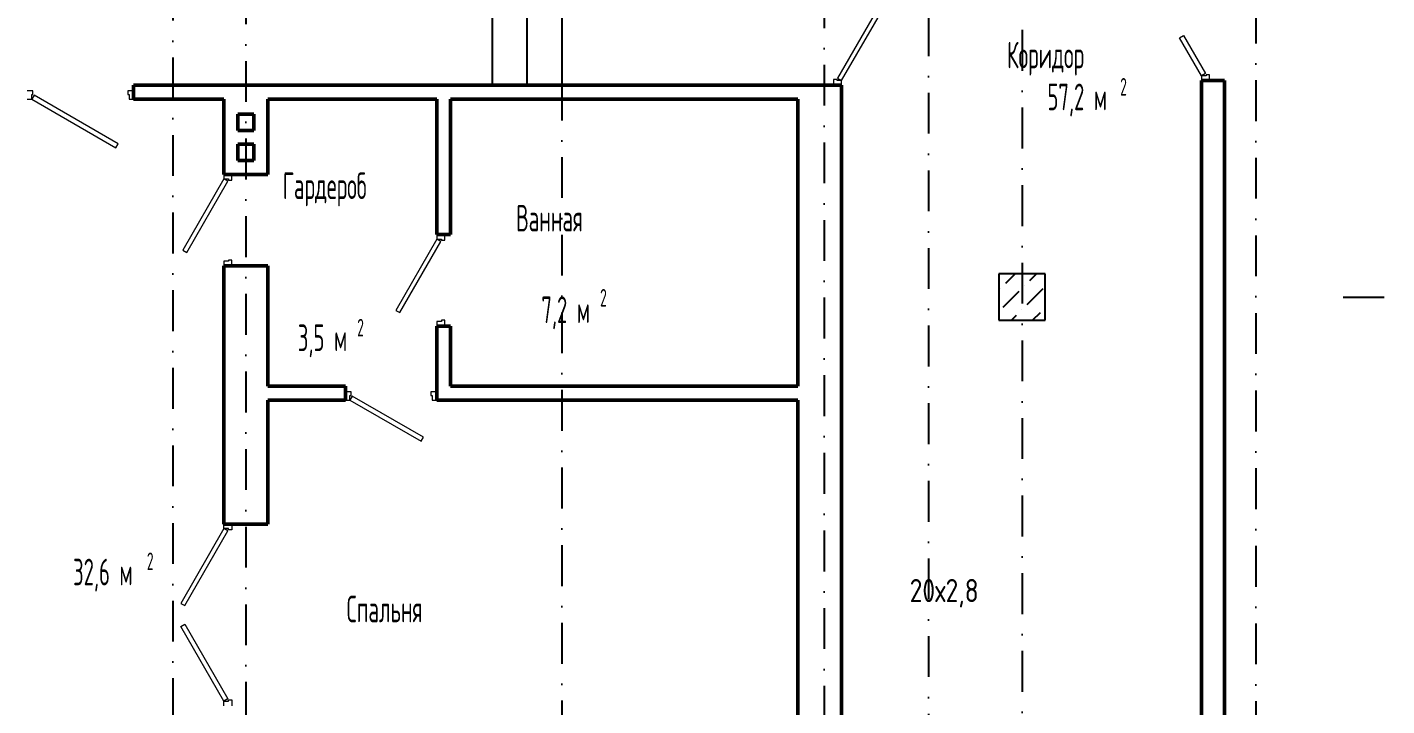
# Model space of a CAD drawing. Extents: x -1560602 to 321118, y -2308202 to -430103.
# Drawn here: x -1504786 to -1493034, y -2280744 to -2274883 of the extents above; entities that cross this region are included whole.
import ezdxf

# ---------------------------------------------------------------- set-up
doc = ezdxf.new("R2010")
doc.units = 0
doc.header["$MEASUREMENT"] = 0
doc.linetypes.add('Dot & Dashed', pattern=[670.277762, 352.777767, -176.388884, 0, -141.111112])
doc.linetypes.add('Штрихпунктирная', pattern=[0.670278, 0.352778, -0.176389, 0, -0.141111])
doc.layers.get('0').update_dxf_attribs({"color": 255, "linetype": 'CONTINUOUS'})
for name, color, linetype, lineweight in [('Вентиляция', 2, 'CONTINUOUS', 50), ('Двери', 4, 'CONTINUOUS', 15), ('стены', 5, 'CONTINUOUS', 50)]:
    doc.layers.add(name, color=color, linetype=linetype, lineweight=lineweight)
for name, color, linetype in [('Колонна', 7, 'CONTINUOUS'), ('колонна нижнего ряда', 1, 'CONTINUOUS'), ('Оси', 253, 'Dot & Dashed'), ('Текст', 7, 'CONTINUOUS')]:
    doc.layers.add(name, color=color, linetype=linetype)
doc.styles.get("Standard").update_dxf_attribs({"font": 'spds.shx', "width": 0.7, "height": 250})

msp = doc.modelspace()

# ---------------------------------------------------------------- linework, layer by layer
at = {"color": 0, "ltscale": 100}
for p, q in [((-1500765.7, -2273683.6), (-1500765.7, -2275383.6)), ((-1500465.7, -2273683.6), (-1500465.7, -2275383.6)), ((-1500165.7, -2273683.6), (-1500165.7, -2275383.6))]:
    msp.add_line(p, q, dxfattribs=at)
at = {"layer": 'Вентиляция', "color": 0, "ltscale": 100}
for p, q in [((-1502965.7, -2275633.6), (-1502825.7, -2275633.6)), ((-1502965.7, -2275773.6), (-1502965.7, -2275633.6)), ((-1502825.7, -2275633.6), (-1502825.7, -2275773.6)), ((-1502825.7, -2275773.6), (-1502965.7, -2275773.6)), ((-1502965.7, -2275893.6), (-1502825.7, -2275893.6)), ((-1502965.7, -2276033.6), (-1502965.7, -2275893.6)), ((-1502825.7, -2275893.6), (-1502825.7, -2276033.6)), ((-1502825.7, -2276033.6), (-1502965.7, -2276033.6))]:
    msp.add_line(p, q, dxfattribs=at)
at = {"layer": 'Двери', "color": 0, "linetype": 'Continuous'}
for p, q in [((-1497304.4, -2274499.1), (-1497780.4, -2275323.6)), ((-1497745.7, -2275343.6), (-1497269.7, -2274519.1)), ((-1494826.2, -2274973.6), (-1494791.6, -2274953.6)), ((-1494635.7, -2275303.6), (-1494826.2, -2274973.6)), ((-1494791.6, -2274953.6), (-1494601.1, -2275283.6)), ((-1497785.7, -2275333.6), (-1497815.7, -2275333.6)), ((-1497815.7, -2275333.6), (-1497815.7, -2275383.6)), ((-1497785.7, -2275343.6), (-1497785.7, -2275333.6)), ((-1497780.4, -2275323.6), (-1497745.7, -2275343.6)), ((-1494601.1, -2275283.6), (-1494635.7, -2275303.6)), ((-1494595.7, -2275303.6), (-1494635.7, -2275303.6)), ((-1494635.7, -2275303.6), (-1494635.7, -2275343.6)), ((-1494565.7, -2275293.6), (-1494595.7, -2275293.6)), ((-1494595.7, -2275293.6), (-1494595.7, -2275303.6)), ((-1494565.7, -2275343.6), (-1494565.7, -2275293.6)), ((-1504735.7, -2275433.6), (-1504785.7, -2275433.6)), ((-1504735.7, -2275463.6), (-1504735.7, -2275433.6)), ((-1503865.7, -2275433.6), (-1503915.7, -2275433.6)), ((-1503915.7, -2275433.6), (-1503915.7, -2275463.6)), ((-1497745.7, -2275343.6), (-1497785.7, -2275343.6)), ((-1497745.7, -2275383.6), (-1497745.7, -2275343.6)), ((-1504785.7, -2275503.6), (-1504745.7, -2275503.6)), ((-1504745.7, -2275503.6), (-1504745.7, -2275463.6)), ((-1504745.7, -2275463.6), (-1504735.7, -2275463.6)), ((-1504725.7, -2275468.9), (-1504745.7, -2275503.6)), ((-1504745.7, -2275503.6), (-1504018.3, -2275923.6)), ((-1503998.3, -2275888.9), (-1504725.7, -2275468.9)), ((-1503915.7, -2275463.6), (-1503905.7, -2275463.6)), ((-1503905.7, -2275463.6), (-1503905.7, -2275503.6)), ((-1503905.7, -2275503.6), (-1503865.7, -2275503.6)), ((-1504018.3, -2275923.6), (-1503998.3, -2275888.9)), ((-1503085.7, -2276153.6), (-1503085.7, -2276193.6)), ((-1503015.7, -2276203.6), (-1503015.7, -2276153.6)), ((-1503085.7, -2276193.6), (-1503440.7, -2276808.4)), ((-1503406.1, -2276828.4), (-1503051.1, -2276213.6)), ((-1503085.7, -2276193.6), (-1503045.7, -2276193.6)), ((-1503051.1, -2276213.6), (-1503085.7, -2276193.6)), ((-1503045.7, -2276193.6), (-1503045.7, -2276203.6)), ((-1503045.7, -2276203.6), (-1503015.7, -2276203.6)), ((-1501245.7, -2276713.6), (-1501600.7, -2277328.4)), ((-1501566.1, -2277348.4), (-1501211.1, -2276733.6)), ((-1501245.7, -2276673.6), (-1501245.7, -2276713.6)), ((-1501245.7, -2276713.6), (-1501205.7, -2276713.6)), ((-1501211.1, -2276733.6), (-1501245.7, -2276713.6)), ((-1501205.7, -2276713.6), (-1501205.7, -2276723.6)), ((-1501205.7, -2276723.6), (-1501175.7, -2276723.6)), ((-1501175.7, -2276723.6), (-1501175.7, -2276673.6)), ((-1503440.7, -2276808.4), (-1503406.1, -2276828.4)), ((-1503045.7, -2276903.6), (-1503085.7, -2276903.6)), ((-1503085.7, -2276903.6), (-1503085.7, -2276943.6)), ((-1503015.7, -2276893.6), (-1503045.7, -2276893.6)), ((-1503045.7, -2276893.6), (-1503045.7, -2276903.6)), ((-1503015.7, -2276943.6), (-1503015.7, -2276893.6)), ((-1501600.7, -2277328.4), (-1501566.1, -2277348.4)), ((-1501205.7, -2277423.6), (-1501245.7, -2277423.6)), ((-1501245.7, -2277423.6), (-1501245.7, -2277463.6)), ((-1501175.7, -2277413.6), (-1501205.7, -2277413.6)), ((-1501205.7, -2277413.6), (-1501205.7, -2277423.6)), ((-1501175.7, -2277463.6), (-1501175.7, -2277413.6)), ((-1501985.7, -2278033.6), (-1502035.7, -2278033.6)), ((-1501985.7, -2278063.6), (-1501985.7, -2278033.6)), ((-1501245.7, -2278033.6), (-1501295.7, -2278033.6)), ((-1501295.7, -2278033.6), (-1501295.7, -2278063.6)), ((-1502035.7, -2278103.6), (-1501995.7, -2278103.6)), ((-1501995.7, -2278103.6), (-1501995.7, -2278063.6)), ((-1501995.7, -2278063.6), (-1501985.7, -2278063.6)), ((-1501975.7, -2278068.9), (-1501995.7, -2278103.6)), ((-1501995.7, -2278103.6), (-1501380.9, -2278458.6)), ((-1501360.9, -2278423.9), (-1501975.7, -2278068.9)), ((-1501295.7, -2278063.6), (-1501285.7, -2278063.6)), ((-1501285.7, -2278063.6), (-1501285.7, -2278103.6)), ((-1501285.7, -2278103.6), (-1501245.7, -2278103.6)), ((-1501380.9, -2278458.6), (-1501360.9, -2278423.9)), ((-1503085.7, -2279213.9), (-1503458.2, -2279859.1)), ((-1503085.7, -2279213.9), (-1503085.7, -2279173.9)), ((-1503045.7, -2279213.9), (-1503085.7, -2279213.9)), ((-1503051.1, -2279233.9), (-1503085.7, -2279213.9)), ((-1503045.7, -2279223.9), (-1503045.7, -2279213.9)), ((-1503015.7, -2279173.9), (-1503015.7, -2279223.9)), ((-1503423.6, -2279879.1), (-1503051.1, -2279233.9)), ((-1503015.7, -2279223.9), (-1503045.7, -2279223.9)), ((-1503458.2, -2279859.1), (-1503423.6, -2279879.1)), ((-1503458.2, -2280058.7), (-1503423.6, -2280038.7)), ((-1503085.7, -2280703.9), (-1503458.2, -2280058.7)), ((-1503423.6, -2280038.7), (-1503051.1, -2280683.9)), ((-1503051.1, -2280683.9), (-1503085.7, -2280703.9)), ((-1503085.7, -2280743.9), (-1503085.7, -2280703.9)), ((-1503085.7, -2280703.9), (-1503045.7, -2280703.9)), ((-1503045.7, -2280703.9), (-1503045.7, -2280693.9)), ((-1503045.7, -2280693.9), (-1503015.7, -2280693.9)), ((-1503015.7, -2280693.9), (-1503015.7, -2280743.9))]:
    msp.add_line(p, q, dxfattribs=at)
at = {"layer": 'Колонна', "color": 0, "linetype": 'Continuous'}
for p, q in [((-1495985.7, -2277013.9), (-1496385.7, -2277013.9)), ((-1496385.7, -2277013.9), (-1496385.7, -2277413.9)), ((-1495985.7, -2277413.9), (-1495985.7, -2277013.9)), ((-1496385.7, -2277413.9), (-1495985.7, -2277413.9))]:
    msp.add_line(p, q, dxfattribs=at)
at = {"layer": 'колонна нижнего ряда', "color": 0, "ltscale": 100}
for p, q in [((-1496326.3, -2277093.8), (-1496246.4, -2277013.9)), ((-1496119.4, -2277070.8), (-1496062.6, -2277013.9)), ((-1496372.2, -2277139.7), (-1496372.2, -2277139.7)), ((-1496349.2, -2277300.6), (-1496211.4, -2277162.7)), ((-1496165.4, -2277116.7), (-1496165.4, -2277116.7)), ((-1496142.4, -2277277.6), (-1496004.5, -2277139.7)), ((-1496188.4, -2277323.6), (-1496188.4, -2277323.6)), ((-1496278.7, -2277413.9), (-1496234.3, -2277369.5)), ((-1496094.9, -2277413.9), (-1496027.5, -2277346.5))]:
    msp.add_line(p, q, dxfattribs=at)
at = {"layer": 'Оси', "color": 0, "linetype": 'Штрихпунктирная', "lineweight": -3, "ltscale": 1000}
for p, q in [((-1500165.7, -2238463.9), (-1500165.7, -2295548.9)), ((-1503525.7, -2240283.9), (-1503525.7, -2295575.6)), ((-1496995.7, -2240589.6), (-1496995.7, -2295548.9)), ((-1494165.7, -2246513.9), (-1494165.7, -2295548.9)), ((-1497895.7, -2268503.9), (-1497895.7, -2295548.9)), ((-1496185.7, -2270213.9), (-1496185.7, -2295548.9)), ((-1502895.7, -2272493.6), (-1502895.7, -2295560.8)), ((-1493409.8, -2277213.9), (-1478850.7, -2277213.9))]:
    msp.add_line(p, q, dxfattribs=at)
at = {"layer": 'стены', "color": 0, "ltscale": 100}
for p, q in [((-1503865.7, -2275383.6), (-1498030.7, -2275383.6)), ((-1503865.7, -2275383.6), (-1503865.7, -2275503.6)), ((-1494635.7, -2275343.6), (-1494635.7, -2283413.9)), ((-1494435.7, -2283413.9), (-1494435.7, -2275343.6)), ((-1503085.7, -2275503.6), (-1503865.7, -2275503.6)), ((-1503085.7, -2276153.6), (-1503085.7, -2275503.6)), ((-1501245.7, -2275503.6), (-1502705.7, -2275503.6)), ((-1502705.7, -2275503.6), (-1502705.7, -2276153.6)), ((-1501245.7, -2276673.6), (-1501245.7, -2275503.6)), ((-1501125.7, -2275503.6), (-1501125.7, -2276673.6)), ((-1502705.7, -2276153.6), (-1503085.7, -2276153.6)), ((-1501125.7, -2276673.6), (-1501245.7, -2276673.6)), ((-1503085.7, -2279173.9), (-1503085.7, -2276943.6)), ((-1503085.7, -2276943.6), (-1502705.7, -2276943.6)), ((-1502705.7, -2276943.6), (-1502705.7, -2277983.6)), ((-1498125.7, -2277983.6), (-1498125.7, -2277073.6)), ((-1501245.7, -2278103.6), (-1501245.7, -2277463.6)), ((-1501245.7, -2277463.6), (-1501125.7, -2277463.6)), ((-1501125.7, -2277463.6), (-1501125.7, -2277983.6)), ((-1502705.7, -2277983.6), (-1502035.7, -2277983.6)), ((-1502035.7, -2277983.6), (-1502035.7, -2278103.6)), ((-1501125.7, -2277983.6), (-1498125.7, -2277983.6)), ((-1502035.7, -2278103.6), (-1502705.7, -2278103.6)), ((-1502705.7, -2278103.6), (-1502705.7, -2279173.9)), ((-1498125.7, -2278103.6), (-1501245.7, -2278103.6)), ((-1498125.7, -2281783.9), (-1498125.7, -2278103.6)), ((-1502705.7, -2279173.9), (-1503085.7, -2279173.9))]:
    msp.add_line(p, q, dxfattribs=at)
at = {"layer": 'стены', "color": 0, "linetype": 'Continuous'}
for p, q in [((-1498030.7, -2275383.6), (-1497745.7, -2275383.6)), ((-1497745.7, -2281783.9), (-1497745.7, -2275383.6)), ((-1494635.7, -2275343.6), (-1494435.7, -2275343.6)), ((-1501125.7, -2275503.6), (-1498125.7, -2275503.6)), ((-1499022.8, -2275503.6), (-1498148.8, -2275503.6)), ((-1498125.8, -2277050.6), (-1498125.8, -2275526.6)), ((-1498125.7, -2275503.6), (-1498125.7, -2277073.6))]:
    msp.add_line(p, q, dxfattribs=at)

# ---------------------------------------------------------------- texts
at = {"color": 0}
msp.add_text('20х2,8', height=200, dxfattribs=at).set_placement((-1497157.9, -2279848.5))
at = {"layer": 'Текст', "color": 0, "linetype": 'Continuous', "width": 0.7}
for s, height, p in [('Коридор', 230, (-1496316.3, -2275238)), ('2', 151.8, (-1495338.6, -2275473.4)), ('57,2 м', 230, (-1495966.6, -2275599.9)), ('Гардероб', 230, (-1502577.1, -2276367.4)), ('Ванная', 230, (-1500559.7, -2276647.3)), ('7,2 м', 230, (-1500341.1, -2277438.2)), ('2', 151.8, (-1499833.9, -2277295.6)), ('3,5 м', 230, (-1502446.3, -2277680.2)), ('2', 151.8, (-1501933.6, -2277553.7)), ('2', 151.8, (-1503751.7, -2279572.1)), ('32,6 м', 230, (-1504388.9, -2279703.3)), ('Спальня', 230, (-1502023.9, -2280022.9))]:
    msp.add_text(s, height=height, dxfattribs=at).set_placement(p)

doc.saveas('drawing.dxf')
